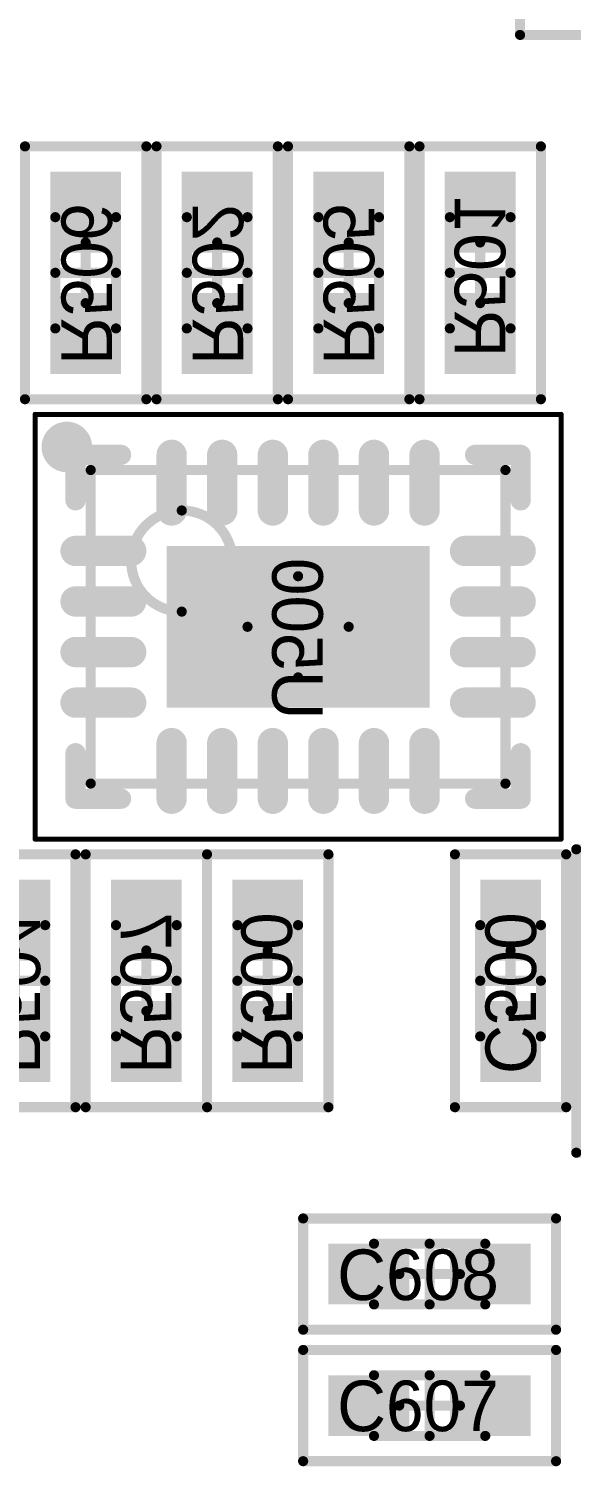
# Model space of a CAD drawing. Header units: millimetres. Extents: x 33.3 to 111.9, y 29.8 to 74.8.
# Drawn here: x 74.5 to 79.87, y 39.1 to 53.31 of the extents above; entities that cross this region are included whole.
import ezdxf

# ---------------------------------------------------------------- set-up
doc = ezdxf.new("R2010")
doc.units = ezdxf.units.MM
for name, color, linetype in [('BottomLayer', 5, 'Continuous'), ('BottomOverlay', 54, 'Continuous'), ('BottomPaste', 16, 'Continuous'), ('Mechanical13', 56, 'Continuous'), ('Mechanical14', 56, 'Continuous'), ('Mechanical15', 56, 'Continuous'), ('Mechanical16', 56, 'Continuous'), ('Mechanical17', 56, 'Continuous'), ('TopLayer', 1, 'Continuous'), ('TopOverlay', 2, 'Continuous'), ('TopPaste', 8, 'Continuous')]:
    doc.layers.add(name, color=color, linetype=linetype)

# ---------------------------------------------------------------- blocks, each defined once
blk = doc.blocks.new('QFN50P300X400X80_HS_21N_B_16')
at = {"layer": 'BottomLayer', "const_width": 0.3}
for points in [[(-0.75, 2.2), (-0.75, 1.65)], [(-0.25, 2.2), (-0.25, 1.65)], [(0.25, 2.2), (0.25, 1.65)], [(0.75, 2.2), (0.75, 1.65)], [(-1.15, 1.25), (-1.7, 1.25)], [(1.7, 1.25), (1.15, 1.25)], [(-1.15, 0.75), (-1.7, 0.75)], [(1.7, 0.75), (1.15, 0.75)], [(-1.15, 0.25), (-1.7, 0.25)], [(1.7, 0.25), (1.15, 0.25)], [(-1.15, -0.25), (-1.7, -0.25)], [(1.7, -0.25), (1.15, -0.25)], [(-1.15, -0.75), (-1.7, -0.75)], [(1.7, -0.75), (1.15, -0.75)], [(-1.15, -1.25), (-1.7, -1.25)], [(1.7, -1.25), (1.15, -1.25)], [(-0.75, -1.65), (-0.75, -2.2)], [(-0.25, -1.65), (-0.25, -2.2)], [(0.25, -1.65), (0.25, -2.2)], [(0.75, -1.65), (0.75, -2.2)]]:
    blk.add_lwpolyline(points, dxfattribs=at)
at = {"layer": 'BottomLayer', "const_width": 0.15}
for points in [[(-0.825, 2.2, 1), (-0.675, 2.2, 1)], [(-0.325, 2.2, 1), (-0.175, 2.2, 1)], [(0.175, 2.2, 1), (0.325, 2.2, 1)], [(0.675, 2.2, 1), (0.825, 2.2, 1)], [(-0.825, 1.65, 1), (-0.675, 1.65, 1)], [(-0.325, 1.65, 1), (-0.175, 1.65, 1)], [(0.175, 1.65, 1), (0.325, 1.65, 1)], [(0.675, 1.65, 1), (0.825, 1.65, 1)], [(-1.775, 1.25, 1), (-1.625, 1.25, 1)], [(-1.225, 1.25, 1), (-1.075, 1.25, 1)], [(1.075, 1.25, 1), (1.225, 1.25, 1)], [(1.625, 1.25, 1), (1.775, 1.25, 1)], [(-1.775, 0.75, 1), (-1.625, 0.75, 1)], [(-1.225, 0.75, 1), (-1.075, 0.75, 1)], [(1.075, 0.75, 1), (1.225, 0.75, 1)], [(1.625, 0.75, 1), (1.775, 0.75, 1)], [(-1.775, 0.25, 1), (-1.625, 0.25, 1)], [(-1.225, 0.25, 1), (-1.075, 0.25, 1)], [(1.075, 0.25, 1), (1.225, 0.25, 1)], [(1.625, 0.25, 1), (1.775, 0.25, 1)], [(-1.775, -0.25, 1), (-1.625, -0.25, 1)], [(-1.225, -0.25, 1), (-1.075, -0.25, 1)], [(1.075, -0.25, 1), (1.225, -0.25, 1)], [(1.625, -0.25, 1), (1.775, -0.25, 1)], [(-1.775, -0.75, 1), (-1.625, -0.75, 1)], [(-1.225, -0.75, 1), (-1.075, -0.75, 1)], [(1.075, -0.75, 1), (1.225, -0.75, 1)], [(1.625, -0.75, 1), (1.775, -0.75, 1)], [(-1.775, -1.25, 1), (-1.625, -1.25, 1)], [(-1.225, -1.25, 1), (-1.075, -1.25, 1)], [(1.075, -1.25, 1), (1.225, -1.25, 1)], [(1.625, -1.25, 1), (1.775, -1.25, 1)], [(-0.825, -1.65, 1), (-0.675, -1.65, 1)], [(-0.325, -1.65, 1), (-0.175, -1.65, 1)], [(0.175, -1.65, 1), (0.325, -1.65, 1)], [(0.675, -1.65, 1), (0.825, -1.65, 1)], [(-0.825, -2.2, 1), (-0.675, -2.2, 1)], [(-0.325, -2.2, 1), (-0.175, -2.2, 1)], [(0.175, -2.2, 1), (0.325, -2.2, 1)], [(0.675, -2.2, 1), (0.825, -2.2, 1)]]:
    blk.add_lwpolyline(points, format="xyb", close=True, dxfattribs=at)
at = {"layer": 'BottomLayer'}
blk.add_solid([(-0.8, -1.3), (0.8, -1.3), (-0.8, 1.3), (0.8, 1.3)], dxfattribs=at)
at = {"layer": 'BottomOverlay', "const_width": 0.2}
for points in [[(-1.7, 1.75), (-1.7, 2.2)], [(-1.25, 2.2), (-1.7, 2.2)], [(1.7, 2.2), (1.25, 2.2)], [(1.7, 1.75), (1.7, 2.2)], [(-1.7, -2.2), (-1.7, -1.75)], [(1.7, -2.2), (1.7, -1.75)], [(-1.25, -2.2), (-1.7, -2.2)], [(1.7, -2.2), (1.25, -2.2)]]:
    blk.add_lwpolyline(points, dxfattribs=at)
at = {"layer": 'BottomOverlay'}
for points, const_width in [([(-1.75, 2.2, 1), (-1.65, 2.2, 1)], 0.1), ([(-1.75, 2.2, 1), (-1.65, 2.2, 1)], 0.1), ([(-1.3, 2.2, 1), (-1.2, 2.2, 1)], 0.1), ([(1.2, 2.2, 1), (1.3, 2.2, 1)], 0.1), ([(1.65, 2.2, 1), (1.75, 2.2, 1)], 0.1), ([(1.65, 2.2, 1), (1.75, 2.2, 1)], 0.1), ([(-1.75, 1.75, 1), (-1.65, 1.75, 1)], 0.1), ([(1.65, 1.75, 1), (1.75, 1.75, 1)], 0.1), ([(-1.75, -1.75, 1), (-1.65, -1.75, 1)], 0.1), ([(1.65, -1.75, 1), (1.75, -1.75, 1)], 0.1), ([(-1.653, -2.286, 1), (-1.903, -2.286, 1)], 0.25), ([(-1.75, -2.2, 1), (-1.65, -2.2, 1)], 0.1), ([(-1.75, -2.2, 1), (-1.65, -2.2, 1)], 0.1), ([(-1.3, -2.2, 1), (-1.2, -2.2, 1)], 0.1), ([(1.2, -2.2, 1), (1.3, -2.2, 1)], 0.1), ([(1.65, -2.2, 1), (1.75, -2.2, 1)], 0.1), ([(1.65, -2.2, 1), (1.75, -2.2, 1)], 0.1), ([(-1.966, -2.286, 1), (-1.841, -2.286, 1)], 0.125), ([(-1.715, -2.286, 1), (-1.59, -2.286, 1)], 0.125)]:
    blk.add_lwpolyline(points, format="xyb", close=True, dxfattribs=dict(at, const_width=const_width))
at = {"layer": 'BottomPaste', "const_width": 0.3}
for points in [[(-0.75, 2.2), (-0.75, 1.65)], [(-0.25, 2.2), (-0.25, 1.65)], [(0.25, 2.2), (0.25, 1.65)], [(0.75, 2.2), (0.75, 1.65)], [(-1.15, 1.25), (-1.7, 1.25)], [(1.7, 1.25), (1.15, 1.25)], [(-1.15, 0.75), (-1.7, 0.75)], [(1.7, 0.75), (1.15, 0.75)], [(-1.15, 0.25), (-1.7, 0.25)], [(1.7, 0.25), (1.15, 0.25)], [(-1.15, -0.25), (-1.7, -0.25)], [(1.7, -0.25), (1.15, -0.25)], [(-1.15, -0.75), (-1.7, -0.75)], [(1.7, -0.75), (1.15, -0.75)], [(-1.15, -1.25), (-1.7, -1.25)], [(1.7, -1.25), (1.15, -1.25)], [(-0.75, -1.65), (-0.75, -2.2)], [(-0.25, -1.65), (-0.25, -2.2)], [(0.25, -1.65), (0.25, -2.2)], [(0.75, -1.65), (0.75, -2.2)]]:
    blk.add_lwpolyline(points, dxfattribs=at)
at = {"layer": 'BottomPaste', "const_width": 0.15}
for points in [[(-0.825, 2.2, 1), (-0.675, 2.2, 1)], [(-0.325, 2.2, 1), (-0.175, 2.2, 1)], [(0.175, 2.2, 1), (0.325, 2.2, 1)], [(0.675, 2.2, 1), (0.825, 2.2, 1)], [(-0.825, 1.65, 1), (-0.675, 1.65, 1)], [(-0.325, 1.65, 1), (-0.175, 1.65, 1)], [(0.175, 1.65, 1), (0.325, 1.65, 1)], [(0.675, 1.65, 1), (0.825, 1.65, 1)], [(-1.775, 1.25, 1), (-1.625, 1.25, 1)], [(-1.225, 1.25, 1), (-1.075, 1.25, 1)], [(1.075, 1.25, 1), (1.225, 1.25, 1)], [(1.625, 1.25, 1), (1.775, 1.25, 1)], [(-1.775, 0.75, 1), (-1.625, 0.75, 1)], [(-1.225, 0.75, 1), (-1.075, 0.75, 1)], [(1.075, 0.75, 1), (1.225, 0.75, 1)], [(1.625, 0.75, 1), (1.775, 0.75, 1)], [(-1.775, 0.25, 1), (-1.625, 0.25, 1)], [(-1.225, 0.25, 1), (-1.075, 0.25, 1)], [(1.075, 0.25, 1), (1.225, 0.25, 1)], [(1.625, 0.25, 1), (1.775, 0.25, 1)], [(-1.775, -0.25, 1), (-1.625, -0.25, 1)], [(-1.225, -0.25, 1), (-1.075, -0.25, 1)], [(1.075, -0.25, 1), (1.225, -0.25, 1)], [(1.625, -0.25, 1), (1.775, -0.25, 1)], [(-1.775, -0.75, 1), (-1.625, -0.75, 1)], [(-1.225, -0.75, 1), (-1.075, -0.75, 1)], [(1.075, -0.75, 1), (1.225, -0.75, 1)], [(1.625, -0.75, 1), (1.775, -0.75, 1)], [(-1.775, -1.25, 1), (-1.625, -1.25, 1)], [(-1.225, -1.25, 1), (-1.075, -1.25, 1)], [(1.075, -1.25, 1), (1.225, -1.25, 1)], [(1.625, -1.25, 1), (1.775, -1.25, 1)], [(-0.825, -1.65, 1), (-0.675, -1.65, 1)], [(-0.325, -1.65, 1), (-0.175, -1.65, 1)], [(0.175, -1.65, 1), (0.325, -1.65, 1)], [(0.675, -1.65, 1), (0.825, -1.65, 1)], [(-0.825, -2.2, 1), (-0.675, -2.2, 1)], [(-0.325, -2.2, 1), (-0.175, -2.2, 1)], [(0.175, -2.2, 1), (0.325, -2.2, 1)], [(0.675, -2.2, 1), (0.825, -2.2, 1)]]:
    blk.add_lwpolyline(points, format="xyb", close=True, dxfattribs=at)
at = {"layer": 'BottomPaste'}
blk.add_solid([(-0.8, -1.3), (0.8, -1.3), (-0.8, 1.3), (0.8, 1.3)], dxfattribs=at)
at = {"layer": 'Mechanical14', "const_width": 0.1}
for points in [[(-1.55, -2.05), (-1.55, 2.05)], [(1.55, 2.05), (-1.55, 2.05)], [(1.55, -2.05), (1.55, 2.05)], [(1.55, -2.05), (-1.55, -2.05)]]:
    blk.add_lwpolyline(points, dxfattribs=at)
at = {"layer": 'Mechanical14'}
for points, const_width in [([(-1.575, 2.05, 1), (-1.525, 2.05, 1)], 0.05), ([(-1.575, 2.05, 1), (-1.525, 2.05, 1)], 0.05), ([(1.525, 2.05, 1), (1.575, 2.05, 1)], 0.05), ([(1.525, 2.05, 1), (1.575, 2.05, 1)], 0.05), ([(-0.15, -1.15, 1), (-1.15, -1.15, 1)], 0.1), ([(-1.175, -1.15, 1), (-1.125, -1.15, 1)], 0.05), ([(-0.175, -1.15, 1), (-0.125, -1.15, 1)], 0.05), ([(-1.575, -2.05, 1), (-1.525, -2.05, 1)], 0.05), ([(-1.575, -2.05, 1), (-1.525, -2.05, 1)], 0.05), ([(1.525, -2.05, 1), (1.575, -2.05, 1)], 0.05), ([(1.525, -2.05, 1), (1.575, -2.05, 1)], 0.05)]:
    blk.add_lwpolyline(points, format="xyb", close=True, dxfattribs=dict(at, const_width=const_width))
at = {"layer": 'Mechanical16'}
for points, const_width in [([(-2.1, -2.6), (-2.1, 2.6)], 0.05), ([(2.1, 2.6), (-2.1, 2.6)], 0.05), ([(2.1, -2.6), (2.1, 2.6)], 0.05), ([(0, -0.5), (0, 0.5)], 0.1), ([(0.5, 0), (-0.5, 0)], 0.1), ([(2.1, -2.6), (-2.1, -2.6)], 0.05)]:
    blk.add_lwpolyline(points, dxfattribs=dict(at, const_width=const_width))
for points, const_width in [([(-2.113, 2.6, 1), (-2.088, 2.6, 1)], 0.025), ([(-2.113, 2.6, 1), (-2.088, 2.6, 1)], 0.025), ([(2.087, 2.6, 1), (2.112, 2.6, 1)], 0.025), ([(2.087, 2.6, 1), (2.112, 2.6, 1)], 0.025), ([(-0.025, 0.5, 1), (0.025, 0.5, 1)], 0.05), ([(-0.525, 0, 1), (-0.475, 0, 1)], 0.05), ([(0.475, 0, 1), (0.525, 0, 1)], 0.05), ([(-0.025, -0.5, 1), (0.025, -0.5, 1)], 0.05), ([(-2.113, -2.6, 1), (-2.088, -2.6, 1)], 0.025), ([(-2.113, -2.6, 1), (-2.088, -2.6, 1)], 0.025), ([(2.087, -2.6, 1), (2.112, -2.6, 1)], 0.025), ([(2.087, -2.6, 1), (2.112, -2.6, 1)], 0.025)]:
    blk.add_lwpolyline(points, format="xyb", close=True, dxfattribs=dict(at, const_width=const_width))
blk = doc.blocks.new('RESC0402_1005__N_B_122')
at = {"layer": 'BottomLayer'}
for points in [[(-1, 0.35), (-1, -0.35), (-0.2, 0.35), (-0.2, -0.35)], [(0.2, 0.35), (0.2, -0.35), (1, 0.35), (1, -0.35)]]:
    blk.add_solid(points, dxfattribs=at)
at = {"layer": 'BottomPaste'}
for points in [[(-1, 0.35), (-1, -0.35), (-0.2, 0.35), (-0.2, -0.35)], [(0.2, 0.35), (0.2, -0.35), (1, 0.35), (1, -0.35)]]:
    blk.add_solid(points, dxfattribs=at)
at = {"layer": 'Mechanical14', "const_width": 0.1}
for points in [[(-0.55, 0.3), (0.55, 0.3)], [(-0.55, 0.3), (-0.55, -0.3)], [(0.55, 0.3), (0.55, -0.3)], [(-0.55, -0.3), (0.55, -0.3)]]:
    blk.add_lwpolyline(points, dxfattribs=at)
at = {"layer": 'Mechanical14', "const_width": 0.05}
for points in [[(-0.575, 0.3, 1), (-0.525, 0.3, 1)], [(-0.575, 0.3, 1), (-0.525, 0.3, 1)], [(0.525, 0.3, 1), (0.575, 0.3, 1)], [(0.525, 0.3, 1), (0.575, 0.3, 1)], [(-0.575, -0.3, 1), (-0.525, -0.3, 1)], [(-0.575, -0.3, 1), (-0.525, -0.3, 1)], [(0.525, -0.3, 1), (0.575, -0.3, 1)], [(0.525, -0.3, 1), (0.575, -0.3, 1)]]:
    blk.add_lwpolyline(points, format="xyb", close=True, dxfattribs=at)
at = {"layer": 'Mechanical16', "const_width": 0.1}
for points in [[(-1.25, 0.6), (1.25, 0.6)], [(-1.25, 0.6), (-1.25, -0.6)], [(1.25, 0.6), (1.25, -0.6)], [(-1.25, -0.6), (1.25, -0.6)]]:
    blk.add_lwpolyline(points, dxfattribs=at)
at = {"layer": 'Mechanical16', "const_width": 0.05}
for points in [[(-1.275, 0.6, 1), (-1.225, 0.6, 1)], [(-1.275, 0.6, 1), (-1.225, 0.6, 1)], [(1.225, 0.6, 1), (1.275, 0.6, 1)], [(1.225, 0.6, 1), (1.275, 0.6, 1)], [(-1.275, -0.6, 1), (-1.225, -0.6, 1)], [(-1.275, -0.6, 1), (-1.225, -0.6, 1)], [(1.225, -0.6, 1), (1.275, -0.6, 1)], [(1.225, -0.6, 1), (1.275, -0.6, 1)]]:
    blk.add_lwpolyline(points, format="xyb", close=True, dxfattribs=at)
at = {"layer": 'Mechanical17', "const_width": 0.1}
for points in [[(0, 0.3), (0, -0.3)], [(-0.3, 0), (0.3, 0)]]:
    blk.add_lwpolyline(points, dxfattribs=at)
at = {"layer": 'Mechanical17', "const_width": 0.05}
for points in [[(-0.025, 0.3, 1), (0.025, 0.3, 1)], [(-0.325, 0, 1), (-0.275, 0, 1)], [(0.275, 0, 1), (0.325, 0, 1)], [(-0.025, -0.3, 1), (0.025, -0.3, 1)]]:
    blk.add_lwpolyline(points, format="xyb", close=True, dxfattribs=at)
blk = doc.blocks.new('RESC0402_1005__N_B_123')
at = {"layer": 'BottomLayer'}
for points in [[(-1, 0.35), (-1, -0.35), (-0.2, 0.35), (-0.2, -0.35)], [(0.2, 0.35), (0.2, -0.35), (1, 0.35), (1, -0.35)]]:
    blk.add_solid(points, dxfattribs=at)
at = {"layer": 'BottomPaste'}
for points in [[(-1, 0.35), (-1, -0.35), (-0.2, 0.35), (-0.2, -0.35)], [(0.2, 0.35), (0.2, -0.35), (1, 0.35), (1, -0.35)]]:
    blk.add_solid(points, dxfattribs=at)
at = {"layer": 'Mechanical14', "const_width": 0.1}
for points in [[(-0.55, 0.3), (0.55, 0.3)], [(-0.55, 0.3), (-0.55, -0.3)], [(0.55, 0.3), (0.55, -0.3)], [(-0.55, -0.3), (0.55, -0.3)]]:
    blk.add_lwpolyline(points, dxfattribs=at)
at = {"layer": 'Mechanical14', "const_width": 0.05}
for points in [[(-0.575, 0.3, 1), (-0.525, 0.3, 1)], [(-0.575, 0.3, 1), (-0.525, 0.3, 1)], [(0.525, 0.3, 1), (0.575, 0.3, 1)], [(0.525, 0.3, 1), (0.575, 0.3, 1)], [(-0.575, -0.3, 1), (-0.525, -0.3, 1)], [(-0.575, -0.3, 1), (-0.525, -0.3, 1)], [(0.525, -0.3, 1), (0.575, -0.3, 1)], [(0.525, -0.3, 1), (0.575, -0.3, 1)]]:
    blk.add_lwpolyline(points, format="xyb", close=True, dxfattribs=at)
at = {"layer": 'Mechanical16', "const_width": 0.1}
for points in [[(-1.25, 0.6), (1.25, 0.6)], [(-1.25, 0.6), (-1.25, -0.6)], [(1.25, 0.6), (1.25, -0.6)], [(-1.25, -0.6), (1.25, -0.6)]]:
    blk.add_lwpolyline(points, dxfattribs=at)
at = {"layer": 'Mechanical16', "const_width": 0.05}
for points in [[(-1.275, 0.6, 1), (-1.225, 0.6, 1)], [(-1.275, 0.6, 1), (-1.225, 0.6, 1)], [(1.225, 0.6, 1), (1.275, 0.6, 1)], [(1.225, 0.6, 1), (1.275, 0.6, 1)], [(-1.275, -0.6, 1), (-1.225, -0.6, 1)], [(-1.275, -0.6, 1), (-1.225, -0.6, 1)], [(1.225, -0.6, 1), (1.275, -0.6, 1)], [(1.225, -0.6, 1), (1.275, -0.6, 1)]]:
    blk.add_lwpolyline(points, format="xyb", close=True, dxfattribs=at)
at = {"layer": 'Mechanical17', "const_width": 0.1}
for points in [[(0, 0.3), (0, -0.3)], [(-0.3, 0), (0.3, 0)]]:
    blk.add_lwpolyline(points, dxfattribs=at)
at = {"layer": 'Mechanical17', "const_width": 0.05}
for points in [[(-0.025, 0.3, 1), (0.025, 0.3, 1)], [(-0.325, 0, 1), (-0.275, 0, 1)], [(0.275, 0, 1), (0.325, 0, 1)], [(-0.025, -0.3, 1), (0.025, -0.3, 1)]]:
    blk.add_lwpolyline(points, format="xyb", close=True, dxfattribs=at)
blk = doc.blocks.new('RESC0402_1005__N_B_124')
at = {"layer": 'BottomLayer'}
for points in [[(-1, 0.35), (-1, -0.35), (-0.2, 0.35), (-0.2, -0.35)], [(0.2, 0.35), (0.2, -0.35), (1, 0.35), (1, -0.35)]]:
    blk.add_solid(points, dxfattribs=at)
at = {"layer": 'BottomPaste'}
for points in [[(-1, 0.35), (-1, -0.35), (-0.2, 0.35), (-0.2, -0.35)], [(0.2, 0.35), (0.2, -0.35), (1, 0.35), (1, -0.35)]]:
    blk.add_solid(points, dxfattribs=at)
at = {"layer": 'Mechanical14', "const_width": 0.1}
for points in [[(0.55, 0.3), (-0.55, 0.3)], [(-0.55, -0.3), (-0.55, 0.3)], [(0.55, -0.3), (0.55, 0.3)], [(0.55, -0.3), (-0.55, -0.3)]]:
    blk.add_lwpolyline(points, dxfattribs=at)
at = {"layer": 'Mechanical14', "const_width": 0.05}
for points in [[(-0.575, 0.3, 1), (-0.525, 0.3, 1)], [(-0.575, 0.3, 1), (-0.525, 0.3, 1)], [(0.525, 0.3, 1), (0.575, 0.3, 1)], [(0.525, 0.3, 1), (0.575, 0.3, 1)], [(-0.575, -0.3, 1), (-0.525, -0.3, 1)], [(-0.575, -0.3, 1), (-0.525, -0.3, 1)], [(0.525, -0.3, 1), (0.575, -0.3, 1)], [(0.525, -0.3, 1), (0.575, -0.3, 1)]]:
    blk.add_lwpolyline(points, format="xyb", close=True, dxfattribs=at)
at = {"layer": 'Mechanical16', "const_width": 0.1}
for points in [[(1.25, 0.6), (-1.25, 0.6)], [(-1.25, -0.6), (-1.25, 0.6)], [(1.25, -0.6), (1.25, 0.6)], [(1.25, -0.6), (-1.25, -0.6)]]:
    blk.add_lwpolyline(points, dxfattribs=at)
at = {"layer": 'Mechanical16', "const_width": 0.05}
for points in [[(-1.275, 0.6, 1), (-1.225, 0.6, 1)], [(-1.275, 0.6, 1), (-1.225, 0.6, 1)], [(1.225, 0.6, 1), (1.275, 0.6, 1)], [(1.225, 0.6, 1), (1.275, 0.6, 1)], [(-1.275, -0.6, 1), (-1.225, -0.6, 1)], [(-1.275, -0.6, 1), (-1.225, -0.6, 1)], [(1.225, -0.6, 1), (1.275, -0.6, 1)], [(1.225, -0.6, 1), (1.275, -0.6, 1)]]:
    blk.add_lwpolyline(points, format="xyb", close=True, dxfattribs=at)
at = {"layer": 'Mechanical17', "const_width": 0.1}
for points in [[(0, -0.3), (0, 0.3)], [(0.3, 0), (-0.3, 0)]]:
    blk.add_lwpolyline(points, dxfattribs=at)
at = {"layer": 'Mechanical17', "const_width": 0.05}
for points in [[(-0.025, 0.3, 1), (0.025, 0.3, 1)], [(-0.325, 0, 1), (-0.275, 0, 1)], [(0.275, 0, 1), (0.325, 0, 1)], [(-0.025, -0.3, 1), (0.025, -0.3, 1)]]:
    blk.add_lwpolyline(points, format="xyb", close=True, dxfattribs=at)
blk = doc.blocks.new('RESC0402_1005__N_B_125')
at = {"layer": 'BottomLayer'}
for points in [[(-1, 0.35), (-1, -0.35), (-0.2, 0.35), (-0.2, -0.35)], [(0.2, 0.35), (0.2, -0.35), (1, 0.35), (1, -0.35)]]:
    blk.add_solid(points, dxfattribs=at)
at = {"layer": 'BottomPaste'}
for points in [[(-1, 0.35), (-1, -0.35), (-0.2, 0.35), (-0.2, -0.35)], [(0.2, 0.35), (0.2, -0.35), (1, 0.35), (1, -0.35)]]:
    blk.add_solid(points, dxfattribs=at)
at = {"layer": 'Mechanical14', "const_width": 0.1}
for points in [[(-0.55, 0.3), (0.55, 0.3)], [(-0.55, 0.3), (-0.55, -0.3)], [(0.55, 0.3), (0.55, -0.3)], [(-0.55, -0.3), (0.55, -0.3)]]:
    blk.add_lwpolyline(points, dxfattribs=at)
at = {"layer": 'Mechanical14', "const_width": 0.05}
for points in [[(-0.575, 0.3, 1), (-0.525, 0.3, 1)], [(-0.575, 0.3, 1), (-0.525, 0.3, 1)], [(0.525, 0.3, 1), (0.575, 0.3, 1)], [(0.525, 0.3, 1), (0.575, 0.3, 1)], [(-0.575, -0.3, 1), (-0.525, -0.3, 1)], [(-0.575, -0.3, 1), (-0.525, -0.3, 1)], [(0.525, -0.3, 1), (0.575, -0.3, 1)], [(0.525, -0.3, 1), (0.575, -0.3, 1)]]:
    blk.add_lwpolyline(points, format="xyb", close=True, dxfattribs=at)
at = {"layer": 'Mechanical16', "const_width": 0.1}
for points in [[(-1.25, 0.6), (1.25, 0.6)], [(-1.25, 0.6), (-1.25, -0.6)], [(1.25, 0.6), (1.25, -0.6)], [(-1.25, -0.6), (1.25, -0.6)]]:
    blk.add_lwpolyline(points, dxfattribs=at)
at = {"layer": 'Mechanical16', "const_width": 0.05}
for points in [[(-1.275, 0.6, 1), (-1.225, 0.6, 1)], [(-1.275, 0.6, 1), (-1.225, 0.6, 1)], [(1.225, 0.6, 1), (1.275, 0.6, 1)], [(1.225, 0.6, 1), (1.275, 0.6, 1)], [(-1.275, -0.6, 1), (-1.225, -0.6, 1)], [(-1.275, -0.6, 1), (-1.225, -0.6, 1)], [(1.225, -0.6, 1), (1.275, -0.6, 1)], [(1.225, -0.6, 1), (1.275, -0.6, 1)]]:
    blk.add_lwpolyline(points, format="xyb", close=True, dxfattribs=at)
at = {"layer": 'Mechanical17', "const_width": 0.1}
for points in [[(0, 0.3), (0, -0.3)], [(-0.3, 0), (0.3, 0)]]:
    blk.add_lwpolyline(points, dxfattribs=at)
at = {"layer": 'Mechanical17', "const_width": 0.05}
for points in [[(-0.025, 0.3, 1), (0.025, 0.3, 1)], [(-0.325, 0, 1), (-0.275, 0, 1)], [(0.275, 0, 1), (0.325, 0, 1)], [(-0.025, -0.3, 1), (0.025, -0.3, 1)]]:
    blk.add_lwpolyline(points, format="xyb", close=True, dxfattribs=at)
blk = doc.blocks.new('RESC0402_1005__N_B_127')
at = {"layer": 'BottomLayer'}
for points in [[(-1, 0.35), (-1, -0.35), (-0.2, 0.35), (-0.2, -0.35)], [(0.2, 0.35), (0.2, -0.35), (1, 0.35), (1, -0.35)]]:
    blk.add_solid(points, dxfattribs=at)
at = {"layer": 'BottomPaste'}
for points in [[(-1, 0.35), (-1, -0.35), (-0.2, 0.35), (-0.2, -0.35)], [(0.2, 0.35), (0.2, -0.35), (1, 0.35), (1, -0.35)]]:
    blk.add_solid(points, dxfattribs=at)
at = {"layer": 'Mechanical14', "const_width": 0.1}
for points in [[(-0.55, 0.3), (0.55, 0.3)], [(-0.55, 0.3), (-0.55, -0.3)], [(0.55, 0.3), (0.55, -0.3)], [(-0.55, -0.3), (0.55, -0.3)]]:
    blk.add_lwpolyline(points, dxfattribs=at)
at = {"layer": 'Mechanical14', "const_width": 0.05}
for points in [[(-0.575, 0.3, 1), (-0.525, 0.3, 1)], [(-0.575, 0.3, 1), (-0.525, 0.3, 1)], [(0.525, 0.3, 1), (0.575, 0.3, 1)], [(0.525, 0.3, 1), (0.575, 0.3, 1)], [(-0.575, -0.3, 1), (-0.525, -0.3, 1)], [(-0.575, -0.3, 1), (-0.525, -0.3, 1)], [(0.525, -0.3, 1), (0.575, -0.3, 1)], [(0.525, -0.3, 1), (0.575, -0.3, 1)]]:
    blk.add_lwpolyline(points, format="xyb", close=True, dxfattribs=at)
at = {"layer": 'Mechanical16', "const_width": 0.1}
for points in [[(-1.25, 0.6), (1.25, 0.6)], [(-1.25, 0.6), (-1.25, -0.6)], [(1.25, 0.6), (1.25, -0.6)], [(-1.25, -0.6), (1.25, -0.6)]]:
    blk.add_lwpolyline(points, dxfattribs=at)
at = {"layer": 'Mechanical16', "const_width": 0.05}
for points in [[(-1.275, 0.6, 1), (-1.225, 0.6, 1)], [(-1.275, 0.6, 1), (-1.225, 0.6, 1)], [(1.225, 0.6, 1), (1.275, 0.6, 1)], [(1.225, 0.6, 1), (1.275, 0.6, 1)], [(-1.275, -0.6, 1), (-1.225, -0.6, 1)], [(-1.275, -0.6, 1), (-1.225, -0.6, 1)], [(1.225, -0.6, 1), (1.275, -0.6, 1)], [(1.225, -0.6, 1), (1.275, -0.6, 1)]]:
    blk.add_lwpolyline(points, format="xyb", close=True, dxfattribs=at)
at = {"layer": 'Mechanical17', "const_width": 0.1}
for points in [[(0, 0.3), (0, -0.3)], [(-0.3, 0), (0.3, 0)]]:
    blk.add_lwpolyline(points, dxfattribs=at)
at = {"layer": 'Mechanical17', "const_width": 0.05}
for points in [[(-0.025, 0.3, 1), (0.025, 0.3, 1)], [(-0.325, 0, 1), (-0.275, 0, 1)], [(0.275, 0, 1), (0.325, 0, 1)], [(-0.025, -0.3, 1), (0.025, -0.3, 1)]]:
    blk.add_lwpolyline(points, format="xyb", close=True, dxfattribs=at)
blk = doc.blocks.new('RESC0402_1005__N_B_128')
at = {"layer": 'BottomLayer'}
for points in [[(-1, 0.35), (-1, -0.35), (-0.2, 0.35), (-0.2, -0.35)], [(0.2, 0.35), (0.2, -0.35), (1, 0.35), (1, -0.35)]]:
    blk.add_solid(points, dxfattribs=at)
at = {"layer": 'BottomPaste'}
for points in [[(-1, 0.35), (-1, -0.35), (-0.2, 0.35), (-0.2, -0.35)], [(0.2, 0.35), (0.2, -0.35), (1, 0.35), (1, -0.35)]]:
    blk.add_solid(points, dxfattribs=at)
at = {"layer": 'Mechanical14', "const_width": 0.1}
for points in [[(-0.55, 0.3), (0.55, 0.3)], [(-0.55, 0.3), (-0.55, -0.3)], [(0.55, 0.3), (0.55, -0.3)], [(-0.55, -0.3), (0.55, -0.3)]]:
    blk.add_lwpolyline(points, dxfattribs=at)
at = {"layer": 'Mechanical14', "const_width": 0.05}
for points in [[(-0.575, 0.3, 1), (-0.525, 0.3, 1)], [(-0.575, 0.3, 1), (-0.525, 0.3, 1)], [(0.525, 0.3, 1), (0.575, 0.3, 1)], [(0.525, 0.3, 1), (0.575, 0.3, 1)], [(-0.575, -0.3, 1), (-0.525, -0.3, 1)], [(-0.575, -0.3, 1), (-0.525, -0.3, 1)], [(0.525, -0.3, 1), (0.575, -0.3, 1)], [(0.525, -0.3, 1), (0.575, -0.3, 1)]]:
    blk.add_lwpolyline(points, format="xyb", close=True, dxfattribs=at)
at = {"layer": 'Mechanical16', "const_width": 0.1}
for points in [[(-1.25, 0.6), (1.25, 0.6)], [(-1.25, 0.6), (-1.25, -0.6)], [(1.25, 0.6), (1.25, -0.6)], [(-1.25, -0.6), (1.25, -0.6)]]:
    blk.add_lwpolyline(points, dxfattribs=at)
at = {"layer": 'Mechanical16', "const_width": 0.05}
for points in [[(-1.275, 0.6, 1), (-1.225, 0.6, 1)], [(-1.275, 0.6, 1), (-1.225, 0.6, 1)], [(1.225, 0.6, 1), (1.275, 0.6, 1)], [(1.225, 0.6, 1), (1.275, 0.6, 1)], [(-1.275, -0.6, 1), (-1.225, -0.6, 1)], [(-1.275, -0.6, 1), (-1.225, -0.6, 1)], [(1.225, -0.6, 1), (1.275, -0.6, 1)], [(1.225, -0.6, 1), (1.275, -0.6, 1)]]:
    blk.add_lwpolyline(points, format="xyb", close=True, dxfattribs=at)
at = {"layer": 'Mechanical17', "const_width": 0.1}
for points in [[(0, 0.3), (0, -0.3)], [(-0.3, 0), (0.3, 0)]]:
    blk.add_lwpolyline(points, dxfattribs=at)
at = {"layer": 'Mechanical17', "const_width": 0.05}
for points in [[(-0.025, 0.3, 1), (0.025, 0.3, 1)], [(-0.325, 0, 1), (-0.275, 0, 1)], [(0.275, 0, 1), (0.325, 0, 1)], [(-0.025, -0.3, 1), (0.025, -0.3, 1)]]:
    blk.add_lwpolyline(points, format="xyb", close=True, dxfattribs=at)
blk = doc.blocks.new('RESC0402_1005__N_B_129')
at = {"layer": 'BottomLayer'}
for points in [[(-1, 0.35), (-1, -0.35), (-0.2, 0.35), (-0.2, -0.35)], [(0.2, 0.35), (0.2, -0.35), (1, 0.35), (1, -0.35)]]:
    blk.add_solid(points, dxfattribs=at)
at = {"layer": 'BottomPaste'}
for points in [[(-1, 0.35), (-1, -0.35), (-0.2, 0.35), (-0.2, -0.35)], [(0.2, 0.35), (0.2, -0.35), (1, 0.35), (1, -0.35)]]:
    blk.add_solid(points, dxfattribs=at)
at = {"layer": 'Mechanical14', "const_width": 0.1}
for points in [[(-0.55, 0.3), (0.55, 0.3)], [(-0.55, 0.3), (-0.55, -0.3)], [(0.55, 0.3), (0.55, -0.3)], [(-0.55, -0.3), (0.55, -0.3)]]:
    blk.add_lwpolyline(points, dxfattribs=at)
at = {"layer": 'Mechanical14', "const_width": 0.05}
for points in [[(-0.575, 0.3, 1), (-0.525, 0.3, 1)], [(-0.575, 0.3, 1), (-0.525, 0.3, 1)], [(0.525, 0.3, 1), (0.575, 0.3, 1)], [(0.525, 0.3, 1), (0.575, 0.3, 1)], [(-0.575, -0.3, 1), (-0.525, -0.3, 1)], [(-0.575, -0.3, 1), (-0.525, -0.3, 1)], [(0.525, -0.3, 1), (0.575, -0.3, 1)], [(0.525, -0.3, 1), (0.575, -0.3, 1)]]:
    blk.add_lwpolyline(points, format="xyb", close=True, dxfattribs=at)
at = {"layer": 'Mechanical16', "const_width": 0.1}
for points in [[(-1.25, 0.6), (1.25, 0.6)], [(-1.25, 0.6), (-1.25, -0.6)], [(1.25, 0.6), (1.25, -0.6)], [(-1.25, -0.6), (1.25, -0.6)]]:
    blk.add_lwpolyline(points, dxfattribs=at)
at = {"layer": 'Mechanical16', "const_width": 0.05}
for points in [[(-1.275, 0.6, 1), (-1.225, 0.6, 1)], [(-1.275, 0.6, 1), (-1.225, 0.6, 1)], [(1.225, 0.6, 1), (1.275, 0.6, 1)], [(1.225, 0.6, 1), (1.275, 0.6, 1)], [(-1.275, -0.6, 1), (-1.225, -0.6, 1)], [(-1.275, -0.6, 1), (-1.225, -0.6, 1)], [(1.225, -0.6, 1), (1.275, -0.6, 1)], [(1.225, -0.6, 1), (1.275, -0.6, 1)]]:
    blk.add_lwpolyline(points, format="xyb", close=True, dxfattribs=at)
at = {"layer": 'Mechanical17', "const_width": 0.1}
for points in [[(0, 0.3), (0, -0.3)], [(-0.3, 0), (0.3, 0)]]:
    blk.add_lwpolyline(points, dxfattribs=at)
at = {"layer": 'Mechanical17', "const_width": 0.05}
for points in [[(-0.025, 0.3, 1), (0.025, 0.3, 1)], [(-0.325, 0, 1), (-0.275, 0, 1)], [(0.275, 0, 1), (0.325, 0, 1)], [(-0.025, -0.3, 1), (0.025, -0.3, 1)]]:
    blk.add_lwpolyline(points, format="xyb", close=True, dxfattribs=at)
blk = doc.blocks.new('CAPC0805_2012__N_264')
at = {"layer": 'Mechanical13', "const_width": 0.1}
for points in [[(-1.1, -0.675), (-1.1, 0.675)], [(-1.1, 0.675), (1.1, 0.675)], [(1.1, -0.675), (1.1, 0.675)], [(-1.1, -0.675), (1.1, -0.675)]]:
    blk.add_lwpolyline(points, dxfattribs=at)
at = {"layer": 'Mechanical13', "const_width": 0.05}
for points in [[(-1.125, 0.675, 1), (-1.075, 0.675, 1)], [(-1.125, 0.675, 1), (-1.075, 0.675, 1)], [(1.075, 0.675, 1), (1.125, 0.675, 1)], [(1.075, 0.675, 1), (1.125, 0.675, 1)], [(-1.125, -0.675, 1), (-1.075, -0.675, 1)], [(-1.125, -0.675, 1), (-1.075, -0.675, 1)], [(1.075, -0.675, 1), (1.125, -0.675, 1)], [(1.075, -0.675, 1), (1.125, -0.675, 1)]]:
    blk.add_lwpolyline(points, format="xyb", close=True, dxfattribs=at)
at = {"layer": 'Mechanical15', "const_width": 0.1}
for points in [[(-1.75, -0.95), (-1.75, 0.95)], [(-1.75, 0.95), (1.75, 0.95)], [(1.75, -0.95), (1.75, 0.95)], [(-1.75, -0.95), (1.75, -0.95)]]:
    blk.add_lwpolyline(points, dxfattribs=at)
at = {"layer": 'Mechanical15', "const_width": 0.05}
for points in [[(-1.775, 0.95, 1), (-1.725, 0.95, 1)], [(-1.775, 0.95, 1), (-1.725, 0.95, 1)], [(1.725, 0.95, 1), (1.775, 0.95, 1)], [(1.725, 0.95, 1), (1.775, 0.95, 1)], [(-1.775, -0.95, 1), (-1.725, -0.95, 1)], [(-1.775, -0.95, 1), (-1.725, -0.95, 1)], [(1.725, -0.95, 1), (1.775, -0.95, 1)], [(1.725, -0.95, 1), (1.775, -0.95, 1)]]:
    blk.add_lwpolyline(points, format="xyb", close=True, dxfattribs=at)
at = {"layer": 'Mechanical17', "const_width": 0.1}
for points in [[(0, -0.5), (0, 0.5)], [(-0.5, 0), (0.5, 0)]]:
    blk.add_lwpolyline(points, dxfattribs=at)
at = {"layer": 'Mechanical17', "const_width": 0.05}
for points in [[(-0.025, 0.5, 1), (0.025, 0.5, 1)], [(-0.525, 0, 1), (-0.475, 0, 1)], [(0.475, 0, 1), (0.525, 0, 1)], [(-0.025, -0.5, 1), (0.025, -0.5, 1)]]:
    blk.add_lwpolyline(points, format="xyb", close=True, dxfattribs=at)
at = {"layer": 'TopLayer'}
for points in [[(-0.425, -0.7), (-0.425, 0.7), (-1.475, -0.7), (-1.475, 0.7)], [(1.475, -0.7), (1.475, 0.7), (0.425, -0.7), (0.425, 0.7)]]:
    blk.add_solid(points, dxfattribs=at)
at = {"layer": 'TopPaste'}
for points in [[(-0.425, -0.7), (-0.425, 0.7), (-1.475, -0.7), (-1.475, 0.7)], [(1.475, -0.7), (1.475, 0.7), (0.425, -0.7), (0.425, 0.7)]]:
    blk.add_solid(points, dxfattribs=at)
blk = doc.blocks.new('CAPC0402_1005__N_276')
at = {"layer": 'Mechanical13', "const_width": 0.1}
for points in [[(-0.55, 0.3), (0.55, 0.3)], [(-0.55, -0.3), (-0.55, 0.3)], [(0.55, -0.3), (0.55, 0.3)], [(-0.55, -0.3), (0.55, -0.3)]]:
    blk.add_lwpolyline(points, dxfattribs=at)
at = {"layer": 'Mechanical13', "const_width": 0.05}
for points in [[(-0.575, 0.3, 1), (-0.525, 0.3, 1)], [(-0.575, 0.3, 1), (-0.525, 0.3, 1)], [(0.525, 0.3, 1), (0.575, 0.3, 1)], [(0.525, 0.3, 1), (0.575, 0.3, 1)], [(-0.575, -0.3, 1), (-0.525, -0.3, 1)], [(-0.575, -0.3, 1), (-0.525, -0.3, 1)], [(0.525, -0.3, 1), (0.575, -0.3, 1)], [(0.525, -0.3, 1), (0.575, -0.3, 1)]]:
    blk.add_lwpolyline(points, format="xyb", close=True, dxfattribs=at)
at = {"layer": 'Mechanical15', "const_width": 0.1}
for points in [[(-1.25, 0.55), (1.25, 0.55)], [(-1.25, -0.55), (-1.25, 0.55)], [(1.25, -0.55), (1.25, 0.55)], [(-1.25, -0.55), (1.25, -0.55)]]:
    blk.add_lwpolyline(points, dxfattribs=at)
at = {"layer": 'Mechanical15', "const_width": 0.05}
for points in [[(-1.275, 0.55, 1), (-1.225, 0.55, 1)], [(-1.275, 0.55, 1), (-1.225, 0.55, 1)], [(1.225, 0.55, 1), (1.275, 0.55, 1)], [(1.225, 0.55, 1), (1.275, 0.55, 1)], [(-1.275, -0.55, 1), (-1.225, -0.55, 1)], [(-1.275, -0.55, 1), (-1.225, -0.55, 1)], [(1.225, -0.55, 1), (1.275, -0.55, 1)], [(1.225, -0.55, 1), (1.275, -0.55, 1)]]:
    blk.add_lwpolyline(points, format="xyb", close=True, dxfattribs=at)
at = {"layer": 'Mechanical17', "const_width": 0.1}
for points in [[(0, -0.3), (0, 0.3)], [(-0.3, 0), (0.3, 0)]]:
    blk.add_lwpolyline(points, dxfattribs=at)
at = {"layer": 'Mechanical17', "const_width": 0.05}
for points in [[(-0.025, 0.3, 1), (0.025, 0.3, 1)], [(-0.325, 0, 1), (-0.275, 0, 1)], [(0.275, 0, 1), (0.325, 0, 1)], [(-0.025, -0.3, 1), (0.025, -0.3, 1)]]:
    blk.add_lwpolyline(points, format="xyb", close=True, dxfattribs=at)
at = {"layer": 'TopLayer'}
for points in [[(-0.2, -0.3), (-0.2, 0.3), (-1, -0.3), (-1, 0.3)], [(1, -0.3), (1, 0.3), (0.2, -0.3), (0.2, 0.3)]]:
    blk.add_solid(points, dxfattribs=at)
at = {"layer": 'TopPaste'}
for points in [[(-0.2, -0.3), (-0.2, 0.3), (-1, -0.3), (-1, 0.3)], [(1, -0.3), (1, 0.3), (0.2, -0.3), (0.2, 0.3)]]:
    blk.add_solid(points, dxfattribs=at)
blk = doc.blocks.new('CAPC0402_1005__N_277')
at = {"layer": 'Mechanical13', "const_width": 0.1}
for points in [[(-0.55, 0.3), (0.55, 0.3)], [(-0.55, -0.3), (-0.55, 0.3)], [(0.55, -0.3), (0.55, 0.3)], [(-0.55, -0.3), (0.55, -0.3)]]:
    blk.add_lwpolyline(points, dxfattribs=at)
at = {"layer": 'Mechanical13', "const_width": 0.05}
for points in [[(-0.575, 0.3, 1), (-0.525, 0.3, 1)], [(-0.575, 0.3, 1), (-0.525, 0.3, 1)], [(0.525, 0.3, 1), (0.575, 0.3, 1)], [(0.525, 0.3, 1), (0.575, 0.3, 1)], [(-0.575, -0.3, 1), (-0.525, -0.3, 1)], [(-0.575, -0.3, 1), (-0.525, -0.3, 1)], [(0.525, -0.3, 1), (0.575, -0.3, 1)], [(0.525, -0.3, 1), (0.575, -0.3, 1)]]:
    blk.add_lwpolyline(points, format="xyb", close=True, dxfattribs=at)
at = {"layer": 'Mechanical15', "const_width": 0.1}
for points in [[(-1.25, 0.55), (1.25, 0.55)], [(-1.25, -0.55), (-1.25, 0.55)], [(1.25, -0.55), (1.25, 0.55)], [(-1.25, -0.55), (1.25, -0.55)]]:
    blk.add_lwpolyline(points, dxfattribs=at)
at = {"layer": 'Mechanical15', "const_width": 0.05}
for points in [[(-1.275, 0.55, 1), (-1.225, 0.55, 1)], [(-1.275, 0.55, 1), (-1.225, 0.55, 1)], [(1.225, 0.55, 1), (1.275, 0.55, 1)], [(1.225, 0.55, 1), (1.275, 0.55, 1)], [(-1.275, -0.55, 1), (-1.225, -0.55, 1)], [(-1.275, -0.55, 1), (-1.225, -0.55, 1)], [(1.225, -0.55, 1), (1.275, -0.55, 1)], [(1.225, -0.55, 1), (1.275, -0.55, 1)]]:
    blk.add_lwpolyline(points, format="xyb", close=True, dxfattribs=at)
at = {"layer": 'Mechanical17', "const_width": 0.1}
for points in [[(0, -0.3), (0, 0.3)], [(-0.3, 0), (0.3, 0)]]:
    blk.add_lwpolyline(points, dxfattribs=at)
at = {"layer": 'Mechanical17', "const_width": 0.05}
for points in [[(-0.025, 0.3, 1), (0.025, 0.3, 1)], [(-0.325, 0, 1), (-0.275, 0, 1)], [(0.275, 0, 1), (0.325, 0, 1)], [(-0.025, -0.3, 1), (0.025, -0.3, 1)]]:
    blk.add_lwpolyline(points, format="xyb", close=True, dxfattribs=at)
at = {"layer": 'TopLayer'}
for points in [[(-0.2, -0.3), (-0.2, 0.3), (-1, -0.3), (-1, 0.3)], [(1, -0.3), (1, 0.3), (0.2, -0.3), (0.2, 0.3)]]:
    blk.add_solid(points, dxfattribs=at)
at = {"layer": 'TopPaste'}
for points in [[(-0.2, -0.3), (-0.2, 0.3), (-1, -0.3), (-1, 0.3)], [(1, -0.3), (1, 0.3), (0.2, -0.3), (0.2, 0.3)]]:
    blk.add_solid(points, dxfattribs=at)
blk = doc.blocks.new('CAPC0603_1608__N_B_306')
at = {"layer": 'BottomLayer'}
for points in [[(-1.25, 0.5), (-1.25, -0.5), (-0.35, 0.5), (-0.35, -0.5)], [(0.35, 0.5), (0.35, -0.5), (1.25, 0.5), (1.25, -0.5)]]:
    blk.add_solid(points, dxfattribs=at)
at = {"layer": 'BottomPaste'}
for points in [[(-1.25, 0.5), (-1.25, -0.5), (-0.35, 0.5), (-0.35, -0.5)], [(0.35, 0.5), (0.35, -0.5), (1.25, 0.5), (1.25, -0.5)]]:
    blk.add_solid(points, dxfattribs=at)
at = {"layer": 'Mechanical14', "const_width": 0.1}
for points in [[(-0.85, 0.475), (0.85, 0.475)], [(-0.85, 0.475), (-0.85, -0.475)], [(0.85, 0.475), (0.85, -0.475)], [(-0.85, -0.475), (0.85, -0.475)]]:
    blk.add_lwpolyline(points, dxfattribs=at)
at = {"layer": 'Mechanical14', "const_width": 0.05}
for points in [[(-0.875, 0.475, 1), (-0.825, 0.475, 1)], [(-0.875, 0.475, 1), (-0.825, 0.475, 1)], [(0.825, 0.475, 1), (0.875, 0.475, 1)], [(0.825, 0.475, 1), (0.875, 0.475, 1)], [(-0.875, -0.475, 1), (-0.825, -0.475, 1)], [(-0.875, -0.475, 1), (-0.825, -0.475, 1)], [(0.825, -0.475, 1), (0.875, -0.475, 1)], [(0.825, -0.475, 1), (0.875, -0.475, 1)]]:
    blk.add_lwpolyline(points, format="xyb", close=True, dxfattribs=at)
at = {"layer": 'Mechanical16', "const_width": 0.1}
for points in [[(-1.5, 0.75), (1.5, 0.75)], [(-1.5, 0.75), (-1.5, -0.75)], [(1.5, 0.75), (1.5, -0.75)], [(-1.5, -0.75), (1.5, -0.75)]]:
    blk.add_lwpolyline(points, dxfattribs=at)
at = {"layer": 'Mechanical16', "const_width": 0.05}
for points in [[(-1.525, 0.75, 1), (-1.475, 0.75, 1)], [(-1.525, 0.75, 1), (-1.475, 0.75, 1)], [(1.475, 0.75, 1), (1.525, 0.75, 1)], [(1.475, 0.75, 1), (1.525, 0.75, 1)], [(-1.525, -0.75, 1), (-1.475, -0.75, 1)], [(-1.525, -0.75, 1), (-1.475, -0.75, 1)], [(1.475, -0.75, 1), (1.525, -0.75, 1)], [(1.475, -0.75, 1), (1.525, -0.75, 1)]]:
    blk.add_lwpolyline(points, format="xyb", close=True, dxfattribs=at)
at = {"layer": 'Mechanical17', "const_width": 0.05}
for points in [[(0, 0.475), (0, -0.475)], [(-0.475, 0), (0.475, 0)]]:
    blk.add_lwpolyline(points, dxfattribs=at)
at = {"layer": 'Mechanical17', "const_width": 0.025}
for points in [[(-0.012, 0.475, 1), (0.013, 0.475, 1)], [(-0.487, 0, 1), (-0.462, 0, 1)], [(0.463, 0, 1), (0.488, 0, 1)], [(-0.012, -0.475, 1), (0.013, -0.475, 1)]]:
    blk.add_lwpolyline(points, format="xyb", close=True, dxfattribs=at)
blk = doc.blocks.new('CAPC0402_1005__N_B_308')
at = {"layer": 'BottomLayer'}
for points in [[(-1, 0.3), (-1, -0.3), (-0.2, 0.3), (-0.2, -0.3)], [(0.2, 0.3), (0.2, -0.3), (1, 0.3), (1, -0.3)]]:
    blk.add_solid(points, dxfattribs=at)
at = {"layer": 'BottomPaste'}
for points in [[(-1, 0.3), (-1, -0.3), (-0.2, 0.3), (-0.2, -0.3)], [(0.2, 0.3), (0.2, -0.3), (1, 0.3), (1, -0.3)]]:
    blk.add_solid(points, dxfattribs=at)
at = {"layer": 'Mechanical14', "const_width": 0.1}
for points in [[(-0.55, 0.3), (0.55, 0.3)], [(-0.55, 0.3), (-0.55, -0.3)], [(0.55, 0.3), (0.55, -0.3)], [(-0.55, -0.3), (0.55, -0.3)]]:
    blk.add_lwpolyline(points, dxfattribs=at)
at = {"layer": 'Mechanical14', "const_width": 0.05}
for points in [[(-0.575, 0.3, 1), (-0.525, 0.3, 1)], [(-0.575, 0.3, 1), (-0.525, 0.3, 1)], [(0.525, 0.3, 1), (0.575, 0.3, 1)], [(0.525, 0.3, 1), (0.575, 0.3, 1)], [(-0.575, -0.3, 1), (-0.525, -0.3, 1)], [(-0.575, -0.3, 1), (-0.525, -0.3, 1)], [(0.525, -0.3, 1), (0.575, -0.3, 1)], [(0.525, -0.3, 1), (0.575, -0.3, 1)]]:
    blk.add_lwpolyline(points, format="xyb", close=True, dxfattribs=at)
at = {"layer": 'Mechanical16', "const_width": 0.1}
for points in [[(-1.25, 0.55), (1.25, 0.55)], [(-1.25, 0.55), (-1.25, -0.55)], [(1.25, 0.55), (1.25, -0.55)], [(-1.25, -0.55), (1.25, -0.55)]]:
    blk.add_lwpolyline(points, dxfattribs=at)
at = {"layer": 'Mechanical16', "const_width": 0.05}
for points in [[(-1.275, 0.55, 1), (-1.225, 0.55, 1)], [(-1.275, 0.55, 1), (-1.225, 0.55, 1)], [(1.225, 0.55, 1), (1.275, 0.55, 1)], [(1.225, 0.55, 1), (1.275, 0.55, 1)], [(-1.275, -0.55, 1), (-1.225, -0.55, 1)], [(-1.275, -0.55, 1), (-1.225, -0.55, 1)], [(1.225, -0.55, 1), (1.275, -0.55, 1)], [(1.225, -0.55, 1), (1.275, -0.55, 1)]]:
    blk.add_lwpolyline(points, format="xyb", close=True, dxfattribs=at)
at = {"layer": 'Mechanical17', "const_width": 0.1}
for points in [[(0, 0.3), (0, -0.3)], [(-0.3, 0), (0.3, 0)]]:
    blk.add_lwpolyline(points, dxfattribs=at)
at = {"layer": 'Mechanical17', "const_width": 0.05}
for points in [[(-0.025, 0.3, 1), (0.025, 0.3, 1)], [(-0.325, 0, 1), (-0.275, 0, 1)], [(0.275, 0, 1), (0.325, 0, 1)], [(-0.025, -0.3, 1), (0.025, -0.3, 1)]]:
    blk.add_lwpolyline(points, format="xyb", close=True, dxfattribs=at)

msp = doc.modelspace()

# ---------------------------------------------------------------- block references
for name, p, rotation in [('CAPC0805_2012__N_264', (81.111, 54.201), 360), ('RESC0402_1005__N_B_123', (75.067, 50.899), 90), ('RESC0402_1005__N_B_127', (76.367, 50.899), 90), ('RESC0402_1005__N_B_124', (77.667, 50.899), 270), ('RESC0402_1005__N_B_128', (78.967, 50.899), 90), ('QFN50P300X400X80_HS_21N_B_16', (77.167, 47.399), 270), ('RESC0402_1005__N_B_125', (74.367, 43.899), 90), ('RESC0402_1005__N_B_122', (75.667, 43.899), 90), ('RESC0402_1005__N_B_129', (76.867, 43.899), 90), ('CAPC0402_1005__N_B_308', (79.267, 43.899), 90), ('CAPC0603_1608__N_B_306', (80.667, 43.699), 90), ('CAPC0402_1005__N_276', (78.467, 40.999), 360), ('CAPC0402_1005__N_277', (78.467, 39.699), 360)]:
    msp.add_blockref(name, p, dxfattribs=dict(rotation=rotation))

# ---------------------------------------------------------------- texts
at = {"layer": 'BottomOverlay', "text_generation_flag": 2}
for s, p in [('R501', (78.715, 50.063)), ('R506', (74.828, 49.987)), ('R502', (76.124, 49.987)), ('R505', (77.419, 49.987)), ('U500', (76.911, 46.482)), ('R504', (74.117, 42.977)), ('R507', (75.413, 42.977)), ('R500', (76.606, 42.977)), ('C500', (79.019, 42.977))]:
    msp.add_text(s, height=0.5, rotation=270, dxfattribs=at).set_placement(p)
at = {"layer": 'TopOverlay'}
for s, p in [('C608', (77.553, 40.742)), ('C607', (77.553, 39.446))]:
    msp.add_text(s, height=0.5, dxfattribs=at).set_placement(p)

doc.saveas('drawing.dxf')
